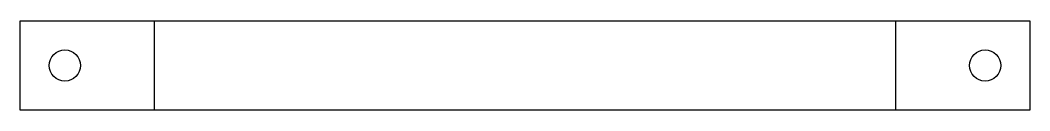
# Model space of a CAD drawing. Header units: millimetres. Extents: x -461 to -348, y 454 to 464.
import ezdxf

# ---------------------------------------------------------------- set-up
doc = ezdxf.new("R2010")
doc.units = ezdxf.units.MM
doc.layers.get('0').update_dxf_attribs({"linetype": 'CONTINUOUS'})

msp = doc.modelspace()

# ---------------------------------------------------------------- linework, layer by layer
for p, q in [((-445.6, 464.33), (-445.6, 454.33)), ((-362.6, 454.33), (-362.6, 464.33))]:
    msp.add_line(p, q)
msp.add_lwpolyline([(-347.6, 464.33), (-347.6, 454.33), (-460.6, 454.33), (-460.6, 464.33)], close=True)
for centre in [(-455.6, 459.33), (-352.6, 459.33)]:
    msp.add_circle(centre, 1.75)

doc.saveas('drawing.dxf')
